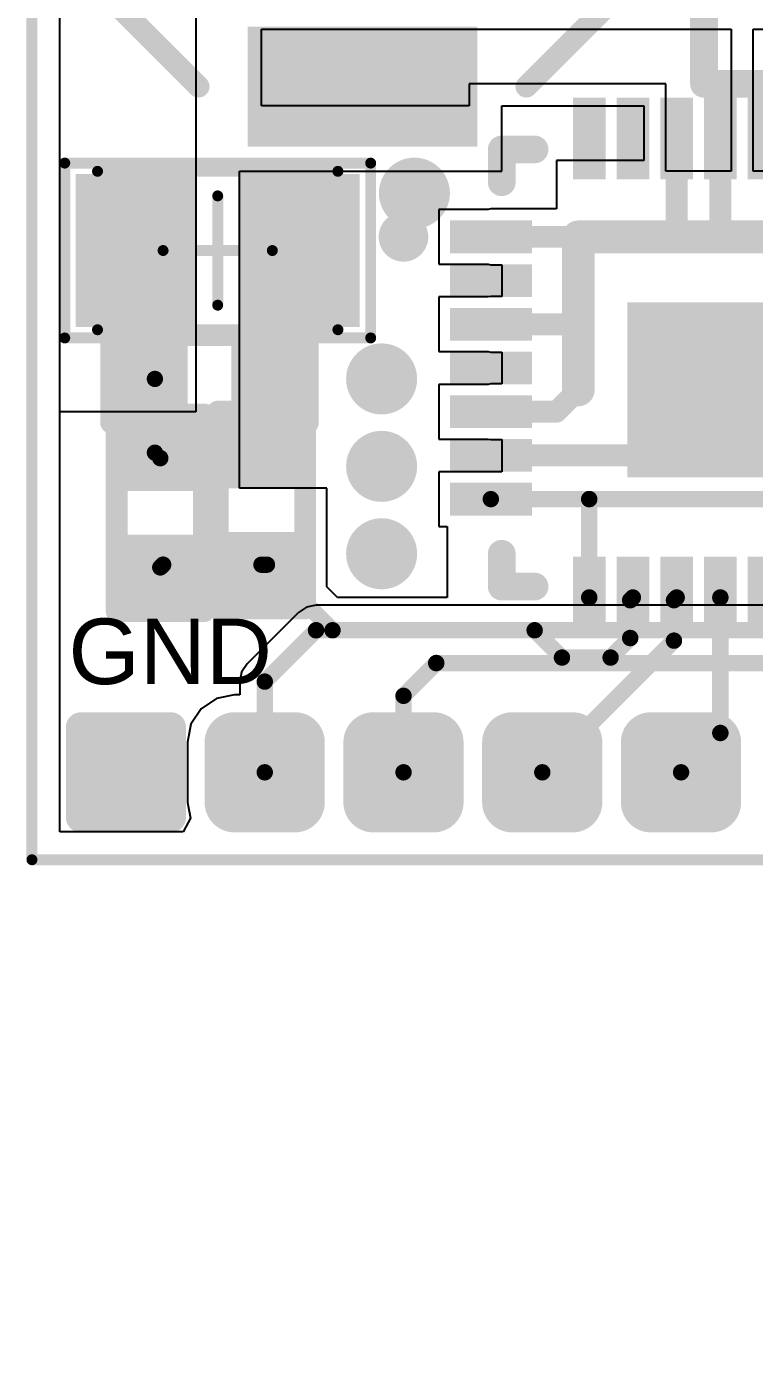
# Model space of a CAD drawing. Header units: millimetres. Extents: x 0 to 14, y 0 to 19.1.
# Drawn here: x -0.05 to 6.61, y 0 to 12.13 of the extents above; entities that cross this region are included whole.
import ezdxf

# ---------------------------------------------------------------- set-up
doc = ezdxf.new("R2010")
doc.units = ezdxf.units.MM
for name, color, linetype in [('BottomLayer', 5, 'Continuous'), ('BottomSolder', 6, 'Continuous'), ('Mechanical13', 56, 'Continuous'), ('Mechanical15', 56, 'Continuous'), ('Mechanical2', 216, 'Continuous'), ('Mechanical4', 56, 'Continuous'), ('MultiLayer', 9, 'Continuous'), ('PadHoleLayer', 156, 'Continuous'), ('TopLayer', 1, 'Continuous'), ('TopOverlay', 2, 'Continuous'), ('TopPaste', 8, 'Continuous'), ('TopSolder', 216, 'Continuous'), ('ViaHoleLayer', 16, 'Continuous')]:
    doc.layers.add(name, color=color, linetype=linetype)
doc.styles.add('Arial', font='arial.ttf', dxfattribs={"height": 0.2})

# ---------------------------------------------------------------- blocks, each defined once
blk = doc.blocks.new('1_5_H______1_27_1')
at = {"layer": 'BottomLayer'}
h = blk.add_hatch(color=5, dxfattribs=at)
edge = h.paths.add_edge_path()
edge.add_arc((-0.412, -0.412), 0.138, 180, 270)
edge.add_line((-0.412, -0.55), (0.412, -0.55))
edge.add_arc((0.412, -0.412), 0.138, 270, 360)
edge.add_line((0.55, -0.412), (0.55, 0.412))
edge.add_arc((0.412, 0.412), 0.138, 0, 90)
edge.add_line((0.412, 0.55), (-0.412, 0.55))
edge.add_arc((-0.412, 0.412), 0.138, 90, 180)
edge.add_line((-0.55, 0.412), (-0.55, -0.412))
h = blk.add_hatch(color=5, dxfattribs=at)
edge = h.paths.add_edge_path()
edge.add_arc((0.995, -0.275), 0.275, 180, 270)
edge.add_line((0.995, -0.55), (1.545, -0.55))
edge.add_arc((1.545, -0.275), 0.275, 270, 360)
edge.add_line((1.82, -0.275), (1.82, 0.275))
edge.add_arc((1.545, 0.275), 0.275, 0, 90)
edge.add_line((1.545, 0.55), (0.995, 0.55))
edge.add_arc((0.995, 0.275), 0.275, 90, 180)
edge.add_line((0.72, 0.275), (0.72, -0.275))
h = blk.add_hatch(color=5, dxfattribs=at)
edge = h.paths.add_edge_path()
edge.add_arc((2.265, -0.275), 0.275, 180, 270)
edge.add_line((2.265, -0.55), (2.815, -0.55))
edge.add_arc((2.815, -0.275), 0.275, 270, 360)
edge.add_line((3.09, -0.275), (3.09, 0.275))
edge.add_arc((2.815, 0.275), 0.275, 0, 90)
edge.add_line((2.815, 0.55), (2.265, 0.55))
edge.add_arc((2.265, 0.275), 0.275, 90, 180)
edge.add_line((1.99, 0.275), (1.99, -0.275))
h = blk.add_hatch(color=5, dxfattribs=at)
edge = h.paths.add_edge_path()
edge.add_arc((3.535, -0.275), 0.275, 180, 270)
edge.add_line((3.535, -0.55), (4.085, -0.55))
edge.add_arc((4.085, -0.275), 0.275, 270, 360)
edge.add_line((4.36, -0.275), (4.36, 0.275))
edge.add_arc((4.085, 0.275), 0.275, 0, 90)
edge.add_line((4.085, 0.55), (3.535, 0.55))
edge.add_arc((3.535, 0.275), 0.275, 90, 180)
edge.add_line((3.26, 0.275), (3.26, -0.275))
h = blk.add_hatch(color=5, dxfattribs=at)
edge = h.paths.add_edge_path()
edge.add_arc((4.805, -0.275), 0.275, 180, 270)
edge.add_line((4.805, -0.55), (5.355, -0.55))
edge.add_arc((5.355, -0.275), 0.275, 270, 360)
edge.add_line((5.63, -0.275), (5.63, 0.275))
edge.add_arc((5.355, 0.275), 0.275, 0, 90)
edge.add_line((5.355, 0.55), (4.805, 0.55))
edge.add_arc((4.805, 0.275), 0.275, 90, 180)
edge.add_line((4.53, 0.275), (4.53, -0.275))
at = {"layer": 'BottomSolder'}
h = blk.add_hatch(color=6, dxfattribs=at)
edge = h.paths.add_edge_path()
edge.add_arc((-0.412, -0.412), 0.138, 180, 270)
edge.add_line((-0.412, -0.55), (0.412, -0.55))
edge.add_arc((0.412, -0.412), 0.138, 270, 360)
edge.add_line((0.55, -0.412), (0.55, 0.412))
edge.add_arc((0.412, 0.412), 0.138, 0, 90)
edge.add_line((0.412, 0.55), (-0.412, 0.55))
edge.add_arc((-0.412, 0.412), 0.138, 90, 180)
edge.add_line((-0.55, 0.412), (-0.55, -0.412))
h = blk.add_hatch(color=6, dxfattribs=at)
edge = h.paths.add_edge_path()
edge.add_arc((0.995, -0.275), 0.275, 180, 270)
edge.add_line((0.995, -0.55), (1.545, -0.55))
edge.add_arc((1.545, -0.275), 0.275, 270, 360)
edge.add_line((1.82, -0.275), (1.82, 0.275))
edge.add_arc((1.545, 0.275), 0.275, 0, 90)
edge.add_line((1.545, 0.55), (0.995, 0.55))
edge.add_arc((0.995, 0.275), 0.275, 90, 180)
edge.add_line((0.72, 0.275), (0.72, -0.275))
h = blk.add_hatch(color=6, dxfattribs=at)
edge = h.paths.add_edge_path()
edge.add_arc((2.265, -0.275), 0.275, 180, 270)
edge.add_line((2.265, -0.55), (2.815, -0.55))
edge.add_arc((2.815, -0.275), 0.275, 270, 360)
edge.add_line((3.09, -0.275), (3.09, 0.275))
edge.add_arc((2.815, 0.275), 0.275, 0, 90)
edge.add_line((2.815, 0.55), (2.265, 0.55))
edge.add_arc((2.265, 0.275), 0.275, 90, 180)
edge.add_line((1.99, 0.275), (1.99, -0.275))
h = blk.add_hatch(color=6, dxfattribs=at)
edge = h.paths.add_edge_path()
edge.add_arc((3.535, -0.275), 0.275, 180, 270)
edge.add_line((3.535, -0.55), (4.085, -0.55))
edge.add_arc((4.085, -0.275), 0.275, 270, 360)
edge.add_line((4.36, -0.275), (4.36, 0.275))
edge.add_arc((4.085, 0.275), 0.275, 0, 90)
edge.add_line((4.085, 0.55), (3.535, 0.55))
edge.add_arc((3.535, 0.275), 0.275, 90, 180)
edge.add_line((3.26, 0.275), (3.26, -0.275))
h = blk.add_hatch(color=6, dxfattribs=at)
edge = h.paths.add_edge_path()
edge.add_arc((4.805, -0.275), 0.275, 180, 270)
edge.add_line((4.805, -0.55), (5.355, -0.55))
edge.add_arc((5.355, -0.275), 0.275, 270, 360)
edge.add_line((5.63, -0.275), (5.63, 0.275))
edge.add_arc((5.355, 0.275), 0.275, 0, 90)
edge.add_line((5.355, 0.55), (4.805, 0.55))
edge.add_arc((4.805, 0.275), 0.275, 90, 180)
edge.add_line((4.53, 0.275), (4.53, -0.275))
at = {"layer": 'MultiLayer'}
h = blk.add_hatch(color=9, dxfattribs=at)
edge = h.paths.add_edge_path()
edge.add_arc((-0.412, -0.412), 0.138, 180, 270)
edge.add_line((-0.412, -0.55), (0.412, -0.55))
edge.add_arc((0.412, -0.412), 0.138, 270, 360)
edge.add_line((0.55, -0.412), (0.55, 0.412))
edge.add_arc((0.412, 0.412), 0.138, 0, 90)
edge.add_line((0.412, 0.55), (-0.412, 0.55))
edge.add_arc((-0.412, 0.412), 0.138, 90, 180)
edge.add_line((-0.55, 0.412), (-0.55, -0.412))
h = blk.add_hatch(color=9, dxfattribs=at)
edge = h.paths.add_edge_path()
edge.add_arc((0.995, -0.275), 0.275, 180, 270)
edge.add_line((0.995, -0.55), (1.545, -0.55))
edge.add_arc((1.545, -0.275), 0.275, 270, 360)
edge.add_line((1.82, -0.275), (1.82, 0.275))
edge.add_arc((1.545, 0.275), 0.275, 0, 90)
edge.add_line((1.545, 0.55), (0.995, 0.55))
edge.add_arc((0.995, 0.275), 0.275, 90, 180)
edge.add_line((0.72, 0.275), (0.72, -0.275))
h = blk.add_hatch(color=9, dxfattribs=at)
edge = h.paths.add_edge_path()
edge.add_arc((2.265, -0.275), 0.275, 180, 270)
edge.add_line((2.265, -0.55), (2.815, -0.55))
edge.add_arc((2.815, -0.275), 0.275, 270, 360)
edge.add_line((3.09, -0.275), (3.09, 0.275))
edge.add_arc((2.815, 0.275), 0.275, 0, 90)
edge.add_line((2.815, 0.55), (2.265, 0.55))
edge.add_arc((2.265, 0.275), 0.275, 90, 180)
edge.add_line((1.99, 0.275), (1.99, -0.275))
h = blk.add_hatch(color=9, dxfattribs=at)
edge = h.paths.add_edge_path()
edge.add_arc((3.535, -0.275), 0.275, 180, 270)
edge.add_line((3.535, -0.55), (4.085, -0.55))
edge.add_arc((4.085, -0.275), 0.275, 270, 360)
edge.add_line((4.36, -0.275), (4.36, 0.275))
edge.add_arc((4.085, 0.275), 0.275, 0, 90)
edge.add_line((4.085, 0.55), (3.535, 0.55))
edge.add_arc((3.535, 0.275), 0.275, 90, 180)
edge.add_line((3.26, 0.275), (3.26, -0.275))
h = blk.add_hatch(color=9, dxfattribs=at)
edge = h.paths.add_edge_path()
edge.add_arc((4.805, -0.275), 0.275, 180, 270)
edge.add_line((4.805, -0.55), (5.355, -0.55))
edge.add_arc((5.355, -0.275), 0.275, 270, 360)
edge.add_line((5.63, -0.275), (5.63, 0.275))
edge.add_arc((5.355, 0.275), 0.275, 0, 90)
edge.add_line((5.355, 0.55), (4.805, 0.55))
edge.add_arc((4.805, 0.275), 0.275, 90, 180)
edge.add_line((4.53, 0.275), (4.53, -0.275))
at = {"layer": 'PadHoleLayer'}
h = blk.add_hatch(color=156, dxfattribs=at)
edge = h.paths.add_edge_path()
edge.add_arc((0, 0), 0.35, 0, 360)
h = blk.add_hatch(color=156, dxfattribs=at)
edge = h.paths.add_edge_path()
edge.add_arc((1.27, 0), 0.35, 0, 360)
h = blk.add_hatch(color=156, dxfattribs=at)
edge = h.paths.add_edge_path()
edge.add_arc((2.54, 0), 0.35, 0, 360)
h = blk.add_hatch(color=156, dxfattribs=at)
edge = h.paths.add_edge_path()
edge.add_arc((3.81, 0), 0.35, 0, 360)
h = blk.add_hatch(color=156, dxfattribs=at)
edge = h.paths.add_edge_path()
edge.add_arc((5.08, 0), 0.35, 0, 360)
at = {"layer": 'TopLayer'}
h = blk.add_hatch(color=1, dxfattribs=at)
edge = h.paths.add_edge_path()
edge.add_arc((-0.412, -0.412), 0.138, 180, 270)
edge.add_line((-0.412, -0.55), (0.412, -0.55))
edge.add_arc((0.412, -0.412), 0.138, 270, 360)
edge.add_line((0.55, -0.412), (0.55, 0.412))
edge.add_arc((0.412, 0.412), 0.138, 0, 90)
edge.add_line((0.412, 0.55), (-0.412, 0.55))
edge.add_arc((-0.412, 0.412), 0.138, 90, 180)
edge.add_line((-0.55, 0.412), (-0.55, -0.412))
h = blk.add_hatch(color=1, dxfattribs=at)
edge = h.paths.add_edge_path()
edge.add_arc((0.995, -0.275), 0.275, 180, 270)
edge.add_line((0.995, -0.55), (1.545, -0.55))
edge.add_arc((1.545, -0.275), 0.275, 270, 360)
edge.add_line((1.82, -0.275), (1.82, 0.275))
edge.add_arc((1.545, 0.275), 0.275, 0, 90)
edge.add_line((1.545, 0.55), (0.995, 0.55))
edge.add_arc((0.995, 0.275), 0.275, 90, 180)
edge.add_line((0.72, 0.275), (0.72, -0.275))
h = blk.add_hatch(color=1, dxfattribs=at)
edge = h.paths.add_edge_path()
edge.add_arc((2.265, -0.275), 0.275, 180, 270)
edge.add_line((2.265, -0.55), (2.815, -0.55))
edge.add_arc((2.815, -0.275), 0.275, 270, 360)
edge.add_line((3.09, -0.275), (3.09, 0.275))
edge.add_arc((2.815, 0.275), 0.275, 0, 90)
edge.add_line((2.815, 0.55), (2.265, 0.55))
edge.add_arc((2.265, 0.275), 0.275, 90, 180)
edge.add_line((1.99, 0.275), (1.99, -0.275))
h = blk.add_hatch(color=1, dxfattribs=at)
edge = h.paths.add_edge_path()
edge.add_arc((3.535, -0.275), 0.275, 180, 270)
edge.add_line((3.535, -0.55), (4.085, -0.55))
edge.add_arc((4.085, -0.275), 0.275, 270, 360)
edge.add_line((4.36, -0.275), (4.36, 0.275))
edge.add_arc((4.085, 0.275), 0.275, 0, 90)
edge.add_line((4.085, 0.55), (3.535, 0.55))
edge.add_arc((3.535, 0.275), 0.275, 90, 180)
edge.add_line((3.26, 0.275), (3.26, -0.275))
h = blk.add_hatch(color=1, dxfattribs=at)
edge = h.paths.add_edge_path()
edge.add_arc((4.805, -0.275), 0.275, 180, 270)
edge.add_line((4.805, -0.55), (5.355, -0.55))
edge.add_arc((5.355, -0.275), 0.275, 270, 360)
edge.add_line((5.63, -0.275), (5.63, 0.275))
edge.add_arc((5.355, 0.275), 0.275, 0, 90)
edge.add_line((5.355, 0.55), (4.805, 0.55))
edge.add_arc((4.805, 0.275), 0.275, 90, 180)
edge.add_line((4.53, 0.275), (4.53, -0.275))
at = {"layer": 'TopSolder'}
h = blk.add_hatch(color=216, dxfattribs=at)
edge = h.paths.add_edge_path()
edge.add_arc((-0.412, -0.412), 0.138, 180, 270)
edge.add_line((-0.412, -0.55), (0.412, -0.55))
edge.add_arc((0.412, -0.412), 0.138, 270, 360)
edge.add_line((0.55, -0.412), (0.55, 0.412))
edge.add_arc((0.412, 0.412), 0.138, 0, 90)
edge.add_line((0.412, 0.55), (-0.412, 0.55))
edge.add_arc((-0.412, 0.412), 0.138, 90, 180)
edge.add_line((-0.55, 0.412), (-0.55, -0.412))
h = blk.add_hatch(color=216, dxfattribs=at)
edge = h.paths.add_edge_path()
edge.add_arc((0.995, -0.275), 0.275, 180, 270)
edge.add_line((0.995, -0.55), (1.545, -0.55))
edge.add_arc((1.545, -0.275), 0.275, 270, 360)
edge.add_line((1.82, -0.275), (1.82, 0.275))
edge.add_arc((1.545, 0.275), 0.275, 0, 90)
edge.add_line((1.545, 0.55), (0.995, 0.55))
edge.add_arc((0.995, 0.275), 0.275, 90, 180)
edge.add_line((0.72, 0.275), (0.72, -0.275))
h = blk.add_hatch(color=216, dxfattribs=at)
edge = h.paths.add_edge_path()
edge.add_arc((2.265, -0.275), 0.275, 180, 270)
edge.add_line((2.265, -0.55), (2.815, -0.55))
edge.add_arc((2.815, -0.275), 0.275, 270, 360)
edge.add_line((3.09, -0.275), (3.09, 0.275))
edge.add_arc((2.815, 0.275), 0.275, 0, 90)
edge.add_line((2.815, 0.55), (2.265, 0.55))
edge.add_arc((2.265, 0.275), 0.275, 90, 180)
edge.add_line((1.99, 0.275), (1.99, -0.275))
h = blk.add_hatch(color=216, dxfattribs=at)
edge = h.paths.add_edge_path()
edge.add_arc((3.535, -0.275), 0.275, 180, 270)
edge.add_line((3.535, -0.55), (4.085, -0.55))
edge.add_arc((4.085, -0.275), 0.275, 270, 360)
edge.add_line((4.36, -0.275), (4.36, 0.275))
edge.add_arc((4.085, 0.275), 0.275, 0, 90)
edge.add_line((4.085, 0.55), (3.535, 0.55))
edge.add_arc((3.535, 0.275), 0.275, 90, 180)
edge.add_line((3.26, 0.275), (3.26, -0.275))
h = blk.add_hatch(color=216, dxfattribs=at)
edge = h.paths.add_edge_path()
edge.add_arc((4.805, -0.275), 0.275, 180, 270)
edge.add_line((4.805, -0.55), (5.355, -0.55))
edge.add_arc((5.355, -0.275), 0.275, 270, 360)
edge.add_line((5.63, -0.275), (5.63, 0.275))
edge.add_arc((5.355, 0.275), 0.275, 0, 90)
edge.add_line((5.355, 0.55), (4.805, 0.55))
edge.add_arc((4.805, 0.275), 0.275, 90, 180)
edge.add_line((4.53, 0.275), (4.53, -0.275))
blk = doc.blocks.new('0402_4')
at = {"layer": 'TopLayer'}
for points in [[(-0.75, 0.3), (-0.25, 0.3), (-0.25, -0.3), (-0.75, -0.3)], [(0.25, 0.3), (0.75, 0.3), (0.75, -0.3), (0.25, -0.3)]]:
    blk.add_hatch(color=1, dxfattribs=at).paths.add_polyline_path(points)
at = {"layer": 'TopPaste'}
for points in [[(-0.75, 0.3), (-0.25, 0.3), (-0.25, -0.3), (-0.75, -0.3)], [(0.25, 0.3), (0.75, 0.3), (0.75, -0.3), (0.25, -0.3)]]:
    blk.add_hatch(color=8, dxfattribs=at).paths.add_polyline_path(points)
at = {"layer": 'TopSolder'}
for points in [[(-0.8, 0.35), (-0.2, 0.35), (-0.2, -0.35), (-0.8, -0.35)], [(0.2, 0.35), (0.8, 0.35), (0.8, -0.35), (0.2, -0.35)]]:
    blk.add_hatch(color=216, dxfattribs=at).paths.add_polyline_path(points)
at = {"layer": 'Mechanical15', "const_width": 0.2}
for points in [[(-0.9, 0.4), (-0.9, -0.4)], [(0.9, 0.4), (-0.9, 0.4)], [(0.9, 0.4), (0.9, -0.4)], [(0.9, -0.4), (-0.9, -0.4)]]:
    blk.add_lwpolyline(points, dxfattribs=at)
at = {"layer": 'Mechanical15', "const_width": 0.1}
for points in [[(-0.95, 0.4, 1), (-0.85, 0.4, 1)], [(-0.95, 0.4, 1), (-0.85, 0.4, 1)], [(0.85, 0.4, 1), (0.95, 0.4, 1)], [(0.85, 0.4, 1), (0.95, 0.4, 1)], [(-0.95, -0.4, 1), (-0.85, -0.4, 1)], [(-0.95, -0.4, 1), (-0.85, -0.4, 1)], [(0.85, -0.4, 1), (0.95, -0.4, 1)], [(0.85, -0.4, 1), (0.95, -0.4, 1)]]:
    blk.add_lwpolyline(points, format="xyb", close=True, dxfattribs=at)
at = {"layer": 'Mechanical2', "const_width": 0.2}
for points in [[(0.9, 0.4), (-0.9, 0.4)], [(-0.9, 0.4), (-0.9, -0.4)], [(0.9, 0.4), (0.9, -0.4)], [(0.9, -0.4), (-0.9, -0.4)]]:
    blk.add_lwpolyline(points, dxfattribs=at)
at = {"layer": 'Mechanical2', "const_width": 0.1}
for points in [[(-0.95, 0.4, 1), (-0.85, 0.4, 1)], [(-0.95, 0.4, 1), (-0.85, 0.4, 1)], [(0.85, 0.4, 1), (0.95, 0.4, 1)], [(0.85, 0.4, 1), (0.95, 0.4, 1)], [(-0.95, -0.4, 1), (-0.85, -0.4, 1)], [(-0.95, -0.4, 1), (-0.85, -0.4, 1)], [(0.85, -0.4, 1), (0.95, -0.4, 1)], [(0.85, -0.4, 1), (0.95, -0.4, 1)]]:
    blk.add_lwpolyline(points, format="xyb", close=True, dxfattribs=at)
blk = doc.blocks.new('28_QFN_0_4___5')
at = {"layer": 'TopLayer'}
for points in [[(0.8, 0.575), (0.8, 1.225), (1, 1.225), (1, 0.575)], [(1.2, 0.575), (1.2, 1.225), (1.4, 1.225), (1.4, 0.575)], [(1.6, 0.575), (1.6, 1.225), (1.8, 1.225), (1.8, 0.575)], [(2, 0.575), (2, 1.225), (2.2, 1.225), (2.2, 0.575)], [(2.4, 0.575), (2.4, 1.225), (2.6, 1.225), (2.6, 0.575)], [(2.8, 0.575), (2.8, 1.225), (3, 1.225), (3, 0.575)], [(3.2, 0.575), (3.2, 1.225), (3.4, 1.225), (3.4, 0.575)], [(0.325, -0.1), (-0.325, -0.1), (-0.325, 0.1), (0.325, 0.1)], [(3.875, 0.1), (4.525, 0.1), (4.525, -0.1), (3.875, -0.1)], [(0.325, -0.5), (-0.325, -0.5), (-0.325, -0.3), (0.325, -0.3)], [(3.875, -0.3), (4.525, -0.3), (4.525, -0.5), (3.875, -0.5)], [(0.325, -0.9), (-0.325, -0.9), (-0.325, -0.7), (0.325, -0.7)], [(3.3, -2.15), (1.3, -2.15), (1.3, -0.65), (3.3, -0.65)], [(3.875, -0.7), (4.525, -0.7), (4.525, -0.9), (3.875, -0.9)], [(0.325, -1.3), (-0.325, -1.3), (-0.325, -1.1), (0.325, -1.1)], [(3.875, -1.1), (4.525, -1.1), (4.525, -1.3), (3.875, -1.3)], [(0.325, -1.7), (-0.325, -1.7), (-0.325, -1.5), (0.325, -1.5)], [(3.875, -1.5), (4.525, -1.5), (4.525, -1.7), (3.875, -1.7)], [(0.325, -2.1), (-0.325, -2.1), (-0.325, -1.9), (0.325, -1.9)], [(3.875, -1.9), (4.525, -1.9), (4.525, -2.1), (3.875, -2.1)], [(0.325, -2.5), (-0.325, -2.5), (-0.325, -2.3), (0.325, -2.3)], [(4.025, -2.3), (4.525, -2.3), (4.525, -2.5), (4.025, -2.5)], [(1, -2.975), (1, -3.625), (0.8, -3.625), (0.8, -2.975)], [(1.4, -2.975), (1.4, -3.625), (1.2, -3.625), (1.2, -2.975)], [(1.8, -2.975), (1.8, -3.625), (1.6, -3.625), (1.6, -2.975)], [(2.2, -2.975), (2.2, -3.625), (2, -3.625), (2, -2.975)], [(2.6, -2.975), (2.6, -3.625), (2.4, -3.625), (2.4, -2.975)], [(3, -2.975), (3, -3.625), (2.8, -3.625), (2.8, -2.975)], [(3.4, -3.125), (3.4, -3.625), (3.2, -3.625), (3.2, -3.125)]]:
    blk.add_hatch(color=1, dxfattribs=at).paths.add_polyline_path(points)
at = {"layer": 'TopPaste'}
for points in [[(0.8, 0.575), (0.8, 1.225), (1, 1.225), (1, 0.575)], [(1.2, 0.575), (1.2, 1.225), (1.4, 1.225), (1.4, 0.575)], [(1.6, 0.575), (1.6, 1.225), (1.8, 1.225), (1.8, 0.575)], [(2, 0.575), (2, 1.225), (2.2, 1.225), (2.2, 0.575)], [(2.4, 0.575), (2.4, 1.225), (2.6, 1.225), (2.6, 0.575)], [(2.8, 0.575), (2.8, 1.225), (3, 1.225), (3, 0.575)], [(3.2, 0.575), (3.2, 1.225), (3.4, 1.225), (3.4, 0.575)], [(0.325, -0.1), (-0.325, -0.1), (-0.325, 0.1), (0.325, 0.1)], [(3.875, 0.1), (4.525, 0.1), (4.525, -0.1), (3.875, -0.1)], [(0.325, -0.5), (-0.325, -0.5), (-0.325, -0.3), (0.325, -0.3)], [(3.875, -0.3), (4.525, -0.3), (4.525, -0.5), (3.875, -0.5)], [(0.325, -0.9), (-0.325, -0.9), (-0.325, -0.7), (0.325, -0.7)], [(3.3, -2.15), (1.3, -2.15), (1.3, -0.65), (3.3, -0.65)], [(3.875, -0.7), (4.525, -0.7), (4.525, -0.9), (3.875, -0.9)], [(0.325, -1.3), (-0.325, -1.3), (-0.325, -1.1), (0.325, -1.1)], [(3.875, -1.1), (4.525, -1.1), (4.525, -1.3), (3.875, -1.3)], [(0.325, -1.7), (-0.325, -1.7), (-0.325, -1.5), (0.325, -1.5)], [(3.875, -1.5), (4.525, -1.5), (4.525, -1.7), (3.875, -1.7)], [(0.325, -2.1), (-0.325, -2.1), (-0.325, -1.9), (0.325, -1.9)], [(3.875, -1.9), (4.525, -1.9), (4.525, -2.1), (3.875, -2.1)], [(0.325, -2.5), (-0.325, -2.5), (-0.325, -2.3), (0.325, -2.3)], [(4.025, -2.3), (4.525, -2.3), (4.525, -2.5), (4.025, -2.5)], [(1, -2.975), (1, -3.625), (0.8, -3.625), (0.8, -2.975)], [(1.4, -2.975), (1.4, -3.625), (1.2, -3.625), (1.2, -2.975)], [(1.8, -2.975), (1.8, -3.625), (1.6, -3.625), (1.6, -2.975)], [(2.2, -2.975), (2.2, -3.625), (2, -3.625), (2, -2.975)], [(2.6, -2.975), (2.6, -3.625), (2.4, -3.625), (2.4, -2.975)], [(3, -2.975), (3, -3.625), (2.8, -3.625), (2.8, -2.975)], [(3.4, -3.125), (3.4, -3.625), (3.2, -3.625), (3.2, -3.125)]]:
    blk.add_hatch(color=8, dxfattribs=at).paths.add_polyline_path(points)
at = {"layer": 'TopSolder'}
for points in [[(0.75, 0.525), (0.75, 1.275), (1.05, 1.275), (1.05, 0.525)], [(1.15, 0.525), (1.15, 1.275), (1.45, 1.275), (1.45, 0.525)], [(1.55, 0.525), (1.55, 1.275), (1.85, 1.275), (1.85, 0.525)], [(1.95, 0.525), (1.95, 1.275), (2.25, 1.275), (2.25, 0.525)], [(2.35, 0.525), (2.35, 1.275), (2.65, 1.275), (2.65, 0.525)], [(2.75, 0.525), (2.75, 1.275), (3.05, 1.275), (3.05, 0.525)], [(3.15, 0.525), (3.15, 1.275), (3.45, 1.275), (3.45, 0.525)], [(0.375, -0.15), (-0.375, -0.15), (-0.375, 0.15), (0.375, 0.15)], [(3.825, 0.15), (4.575, 0.15), (4.575, -0.15), (3.825, -0.15)], [(0.375, -0.55), (-0.375, -0.55), (-0.375, -0.25), (0.375, -0.25)], [(3.825, -0.25), (4.575, -0.25), (4.575, -0.55), (3.825, -0.55)], [(3.35, -2.2), (1.25, -2.2), (1.25, -0.6), (3.35, -0.6)], [(0.375, -0.95), (-0.375, -0.95), (-0.375, -0.65), (0.375, -0.65)], [(3.825, -0.65), (4.575, -0.65), (4.575, -0.95), (3.825, -0.95)], [(0.375, -1.35), (-0.375, -1.35), (-0.375, -1.05), (0.375, -1.05)], [(3.825, -1.05), (4.575, -1.05), (4.575, -1.35), (3.825, -1.35)], [(0.375, -1.75), (-0.375, -1.75), (-0.375, -1.45), (0.375, -1.45)], [(3.825, -1.45), (4.575, -1.45), (4.575, -1.75), (3.825, -1.75)], [(0.375, -2.15), (-0.375, -2.15), (-0.375, -1.85), (0.375, -1.85)], [(3.825, -1.85), (4.575, -1.85), (4.575, -2.15), (3.825, -2.15)], [(0.375, -2.55), (-0.375, -2.55), (-0.375, -2.25), (0.375, -2.25)], [(3.975, -2.25), (4.575, -2.25), (4.575, -2.55), (3.975, -2.55)], [(1.05, -2.925), (1.05, -3.675), (0.75, -3.675), (0.75, -2.925)], [(1.45, -2.925), (1.45, -3.675), (1.15, -3.675), (1.15, -2.925)], [(1.85, -2.925), (1.85, -3.675), (1.55, -3.675), (1.55, -2.925)], [(2.25, -2.925), (2.25, -3.675), (1.95, -3.675), (1.95, -2.925)], [(2.65, -2.925), (2.65, -3.675), (2.35, -3.675), (2.35, -2.925)], [(3.05, -2.925), (3.05, -3.675), (2.75, -3.675), (2.75, -2.925)], [(3.45, -3.075), (3.45, -3.675), (3.15, -3.675), (3.15, -3.075)]]:
    blk.add_hatch(color=216, dxfattribs=at).paths.add_polyline_path(points)
at = {"layer": 'TopOverlay', "const_width": 0.254}
for points in [[(0.1, 0.5), (0.1, 0.8)], [(0.1, 0.8), (0.4, 0.8)], [(3.8, 0.8), (4.1, 0.8)], [(4.1, 0.5), (4.1, 0.8)], [(0.1, -3.2), (0.1, -2.9)], [(4.1, -3.2), (4.1, -2.9)], [(0.1, -3.2), (0.4, -3.2)], [(3.8, -3.2), (4.1, -3.2)]]:
    blk.add_lwpolyline(points, dxfattribs=at)
at = {"layer": 'TopOverlay'}
for points, const_width in [([(0.036, 0.8, 1), (0.163, 0.8, 1)], 0.127), ([(0.036, 0.8, 1), (0.163, 0.8, 1)], 0.127), ([(0.336, 0.8, 1), (0.463, 0.8, 1)], 0.127), ([(3.737, 0.8, 1), (3.864, 0.8, 1)], 0.127), ([(4.036, 0.8, 1), (4.163, 0.8, 1)], 0.127), ([(4.036, 0.8, 1), (4.163, 0.8, 1)], 0.127), ([(0.036, 0.5, 1), (0.163, 0.5, 1)], 0.127), ([(4.036, 0.5, 1), (4.163, 0.5, 1)], 0.127), ([(-0.7, 0, 1), (-0.9, 0, 1)], 0.254), ([(-0.964, 0, 1), (-0.837, 0, 1)], 0.127), ([(-0.764, 0, 1), (-0.637, 0, 1)], 0.127), ([(0.036, -2.9, 1), (0.163, -2.9, 1)], 0.127), ([(4.036, -2.9, 1), (4.163, -2.9, 1)], 0.127), ([(0.036, -3.2, 1), (0.163, -3.2, 1)], 0.127), ([(0.036, -3.2, 1), (0.163, -3.2, 1)], 0.127), ([(0.336, -3.2, 1), (0.463, -3.2, 1)], 0.127), ([(3.737, -3.2, 1), (3.864, -3.2, 1)], 0.127), ([(4.036, -3.2, 1), (4.163, -3.2, 1)], 0.127), ([(4.036, -3.2, 1), (4.163, -3.2, 1)], 0.127)]:
    blk.add_lwpolyline(points, format="xyb", close=True, dxfattribs=dict(at, const_width=const_width))
blk = doc.blocks.new('0402_6')
at = {"layer": 'TopLayer'}
for points in [[(-0.75, 0.3), (-0.25, 0.3), (-0.25, -0.3), (-0.75, -0.3)], [(0.25, 0.3), (0.75, 0.3), (0.75, -0.3), (0.25, -0.3)]]:
    blk.add_hatch(color=1, dxfattribs=at).paths.add_polyline_path(points)
at = {"layer": 'TopPaste'}
for points in [[(-0.75, 0.3), (-0.25, 0.3), (-0.25, -0.3), (-0.75, -0.3)], [(0.25, 0.3), (0.75, 0.3), (0.75, -0.3), (0.25, -0.3)]]:
    blk.add_hatch(color=8, dxfattribs=at).paths.add_polyline_path(points)
at = {"layer": 'TopSolder'}
for points in [[(-0.8, 0.35), (-0.2, 0.35), (-0.2, -0.35), (-0.8, -0.35)], [(0.2, 0.35), (0.8, 0.35), (0.8, -0.35), (0.2, -0.35)]]:
    blk.add_hatch(color=216, dxfattribs=at).paths.add_polyline_path(points)
at = {"layer": 'Mechanical15', "const_width": 0.2}
for points in [[(-0.9, -0.4), (-0.9, 0.4)], [(0.9, 0.4), (-0.9, 0.4)], [(0.9, -0.4), (0.9, 0.4)], [(0.9, -0.4), (-0.9, -0.4)]]:
    blk.add_lwpolyline(points, dxfattribs=at)
at = {"layer": 'Mechanical15', "const_width": 0.1}
for points in [[(-0.95, 0.4, 1), (-0.85, 0.4, 1)], [(-0.95, 0.4, 1), (-0.85, 0.4, 1)], [(0.85, 0.4, 1), (0.95, 0.4, 1)], [(0.85, 0.4, 1), (0.95, 0.4, 1)], [(-0.95, -0.4, 1), (-0.85, -0.4, 1)], [(-0.95, -0.4, 1), (-0.85, -0.4, 1)], [(0.85, -0.4, 1), (0.95, -0.4, 1)], [(0.85, -0.4, 1), (0.95, -0.4, 1)]]:
    blk.add_lwpolyline(points, format="xyb", close=True, dxfattribs=at)
at = {"layer": 'Mechanical2', "const_width": 0.2}
for points in [[(0.9, 0.4), (-0.9, 0.4)], [(-0.9, -0.4), (-0.9, 0.4)], [(0.9, -0.4), (0.9, 0.4)], [(0.9, -0.4), (-0.9, -0.4)]]:
    blk.add_lwpolyline(points, dxfattribs=at)
at = {"layer": 'Mechanical2', "const_width": 0.1}
for points in [[(-0.95, 0.4, 1), (-0.85, 0.4, 1)], [(-0.95, 0.4, 1), (-0.85, 0.4, 1)], [(0.85, 0.4, 1), (0.95, 0.4, 1)], [(0.85, 0.4, 1), (0.95, 0.4, 1)], [(-0.95, -0.4, 1), (-0.85, -0.4, 1)], [(-0.95, -0.4, 1), (-0.85, -0.4, 1)], [(0.85, -0.4, 1), (0.95, -0.4, 1)], [(0.85, -0.4, 1), (0.95, -0.4, 1)]]:
    blk.add_lwpolyline(points, format="xyb", close=True, dxfattribs=at)
blk = doc.blocks.new('SD53_4R7_R_9')
at = {"layer": 'TopLayer'}
for points in [[(-2, 1), (-2, -1), (-3, -1), (-3, 1)], [(3, 1), (3, -1), (2, -1), (2, 1)]]:
    blk.add_hatch(color=1, dxfattribs=at).paths.add_polyline_path(points)
at = {"layer": 'TopPaste'}
for points in [[(-2, 1), (-2, -1), (-3, -1), (-3, 1)], [(3, 1), (3, -1), (2, -1), (2, 1)]]:
    blk.add_hatch(color=8, dxfattribs=at).paths.add_polyline_path(points)
at = {"layer": 'TopSolder'}
for points in [[(-1.95, 1.05), (-1.95, -1.05), (-3.05, -1.05), (-3.05, 1.05)], [(3.05, 1.05), (3.05, -1.05), (1.95, -1.05), (1.95, 1.05)]]:
    blk.add_hatch(color=216, dxfattribs=at).paths.add_polyline_path(points)
at = {"layer": 'TopOverlay', "const_width": 0.2}
for points in [[(-2.5, 1.5), (-1.4, 2.6)], [(1.4, 2.6), (-1.4, 2.6)], [(2.5, 1.5), (1.4, 2.6)], [(-1.4, -2.6), (-2.5, -1.5)], [(1.4, -2.6), (2.5, -1.5)], [(1.4, -2.6), (-1.4, -2.6)]]:
    blk.add_lwpolyline(points, dxfattribs=at)
at = {"layer": 'TopOverlay'}
for points, const_width in [([(-1.45, 2.6, 1), (-1.35, 2.6, 1)], 0.1), ([(-1.45, 2.6, 1), (-1.35, 2.6, 1)], 0.1), ([(1.35, 2.6, 1), (1.45, 2.6, 1)], 0.1), ([(1.35, 2.6, 1), (1.45, 2.6, 1)], 0.1), ([(-2.55, 1.5, 1), (-2.45, 1.5, 1)], 0.1), ([(2.45, 1.5, 1), (2.55, 1.5, 1)], 0.1), ([(-1.1, 0, 1), (-1.3, 0, 1)], 0.3), ([(-1.375, 0, 1), (-1.225, 0, 1)], 0.15), ([(-1.175, 0, 1), (-1.025, 0, 1)], 0.15), ([(-2.55, -1.5, 1), (-2.45, -1.5, 1)], 0.1), ([(2.45, -1.5, 1), (2.55, -1.5, 1)], 0.1), ([(-1.45, -2.6, 1), (-1.35, -2.6, 1)], 0.1), ([(-1.45, -2.6, 1), (-1.35, -2.6, 1)], 0.1), ([(1.35, -2.6, 1), (1.45, -2.6, 1)], 0.1), ([(1.35, -2.6, 1), (1.45, -2.6, 1)], 0.1)]:
    blk.add_lwpolyline(points, format="xyb", close=True, dxfattribs=dict(at, const_width=const_width))
blk = doc.blocks.new('SRR7045_102M_10')
at = {"layer": 'TopLayer'}
for points in [[(-0.9, -1.2), (-0.9, 1.2), (0.9, 1.2), (0.9, -1.2)], [(5.1, -1.2), (5.1, 1.2), (6.9, 1.2), (6.9, -1.2)]]:
    blk.add_hatch(color=1, dxfattribs=at).paths.add_polyline_path(points)
at = {"layer": 'TopPaste'}
for points in [[(-0.9, -1.2), (-0.9, 1.2), (0.9, 1.2), (0.9, -1.2)], [(5.1, -1.2), (5.1, 1.2), (6.9, 1.2), (6.9, -1.2)]]:
    blk.add_hatch(color=8, dxfattribs=at).paths.add_polyline_path(points)
at = {"layer": 'TopSolder'}
for points in [[(-0.95, -1.25), (-0.95, 1.25), (0.95, 1.25), (0.95, -1.25)], [(5.05, -1.25), (5.05, 1.25), (6.95, 1.25), (6.95, -1.25)]]:
    blk.add_hatch(color=216, dxfattribs=at).paths.add_polyline_path(points)
at = {"layer": 'Mechanical15', "const_width": 0.254}
for points in [[(-0.5, -3.5), (-0.5, 3.5)], [(-0.5, 3.5), (6.5, 3.5)], [(6.5, -3.5), (6.5, 3.5)], [(-0.5, -3.5), (6.5, -3.5)]]:
    blk.add_lwpolyline(points, dxfattribs=at)
at = {"layer": 'Mechanical15', "const_width": 0.127}
for points in [[(-0.563, 3.5, 1), (-0.436, 3.5, 1)], [(-0.563, 3.5, 1), (-0.436, 3.5, 1)], [(6.436, 3.5, 1), (6.563, 3.5, 1)], [(6.436, 3.5, 1), (6.563, 3.5, 1)], [(-0.563, -3.5, 1), (-0.436, -3.5, 1)], [(-0.563, -3.5, 1), (-0.436, -3.5, 1)], [(6.436, -3.5, 1), (6.563, -3.5, 1)], [(6.436, -3.5, 1), (6.563, -3.5, 1)]]:
    blk.add_lwpolyline(points, format="xyb", close=True, dxfattribs=at)
at = {"layer": 'Mechanical2', "const_width": 0.254}
for points in [[(-0.5, -3.5), (-0.5, 3.5)], [(-0.5, 3.5), (6.5, 3.5)], [(6.5, -3.5), (6.5, 3.5)], [(-0.5, -3.5), (6.5, -3.5)]]:
    blk.add_lwpolyline(points, dxfattribs=at)
at = {"layer": 'Mechanical2', "const_width": 0.127}
for points in [[(-0.563, 3.5, 1), (-0.436, 3.5, 1)], [(-0.563, 3.5, 1), (-0.436, 3.5, 1)], [(6.436, 3.5, 1), (6.563, 3.5, 1)], [(6.436, 3.5, 1), (6.563, 3.5, 1)], [(-0.563, -3.5, 1), (-0.436, -3.5, 1)], [(-0.563, -3.5, 1), (-0.436, -3.5, 1)], [(6.436, -3.5, 1), (6.563, -3.5, 1)], [(6.436, -3.5, 1), (6.563, -3.5, 1)]]:
    blk.add_lwpolyline(points, format="xyb", close=True, dxfattribs=at)
at = {"layer": 'TopOverlay', "const_width": 0.254}
for points in [[(-0.5, 2), (-0.5, 3.5)], [(-0.5, 3.5), (6.5, 3.5)], [(6.5, 2), (6.5, 3.5)], [(-0.5, -3.5), (-0.5, -2)], [(6.5, -3.5), (6.5, -2)], [(-0.5, -3.5), (6.5, -3.5)]]:
    blk.add_lwpolyline(points, dxfattribs=at)
at = {"layer": 'TopOverlay', "const_width": 0.127}
for points in [[(-0.563, 3.5, 1), (-0.436, 3.5, 1)], [(-0.563, 3.5, 1), (-0.436, 3.5, 1)], [(6.436, 3.5, 1), (6.563, 3.5, 1)], [(6.436, 3.5, 1), (6.563, 3.5, 1)], [(-0.563, 2, 1), (-0.436, 2, 1)], [(6.436, 2, 1), (6.563, 2, 1)], [(-0.563, -2, 1), (-0.436, -2, 1)], [(6.436, -2, 1), (6.563, -2, 1)], [(-0.563, -3.5, 1), (-0.436, -3.5, 1)], [(-0.563, -3.5, 1), (-0.436, -3.5, 1)], [(6.436, -3.5, 1), (6.563, -3.5, 1)], [(6.436, -3.5, 1), (6.563, -3.5, 1)]]:
    blk.add_lwpolyline(points, format="xyb", close=True, dxfattribs=at)
blk = doc.blocks.new('0402_12')
at = {"layer": 'TopLayer'}
for points in [[(-0.75, 0.3), (-0.25, 0.3), (-0.25, -0.3), (-0.75, -0.3)], [(0.25, 0.3), (0.75, 0.3), (0.75, -0.3), (0.25, -0.3)]]:
    blk.add_hatch(color=1, dxfattribs=at).paths.add_polyline_path(points)
at = {"layer": 'TopPaste'}
for points in [[(-0.75, 0.3), (-0.25, 0.3), (-0.25, -0.3), (-0.75, -0.3)], [(0.25, 0.3), (0.75, 0.3), (0.75, -0.3), (0.25, -0.3)]]:
    blk.add_hatch(color=8, dxfattribs=at).paths.add_polyline_path(points)
at = {"layer": 'TopSolder'}
for points in [[(-0.8, 0.35), (-0.2, 0.35), (-0.2, -0.35), (-0.8, -0.35)], [(0.2, 0.35), (0.8, 0.35), (0.8, -0.35), (0.2, -0.35)]]:
    blk.add_hatch(color=216, dxfattribs=at).paths.add_polyline_path(points)
at = {"layer": 'Mechanical15', "const_width": 0.2}
for points in [[(-0.9, -0.4), (-0.9, 0.4)], [(0.9, 0.4), (-0.9, 0.4)], [(0.9, -0.4), (0.9, 0.4)], [(0.9, -0.4), (-0.9, -0.4)]]:
    blk.add_lwpolyline(points, dxfattribs=at)
at = {"layer": 'Mechanical15', "const_width": 0.1}
for points in [[(-0.95, 0.4, 1), (-0.85, 0.4, 1)], [(-0.95, 0.4, 1), (-0.85, 0.4, 1)], [(0.85, 0.4, 1), (0.95, 0.4, 1)], [(0.85, 0.4, 1), (0.95, 0.4, 1)], [(-0.95, -0.4, 1), (-0.85, -0.4, 1)], [(-0.95, -0.4, 1), (-0.85, -0.4, 1)], [(0.85, -0.4, 1), (0.95, -0.4, 1)], [(0.85, -0.4, 1), (0.95, -0.4, 1)]]:
    blk.add_lwpolyline(points, format="xyb", close=True, dxfattribs=at)
at = {"layer": 'Mechanical2', "const_width": 0.2}
for points in [[(0.9, 0.4), (-0.9, 0.4)], [(-0.9, -0.4), (-0.9, 0.4)], [(0.9, -0.4), (0.9, 0.4)], [(0.9, -0.4), (-0.9, -0.4)]]:
    blk.add_lwpolyline(points, dxfattribs=at)
at = {"layer": 'Mechanical2', "const_width": 0.1}
for points in [[(-0.95, 0.4, 1), (-0.85, 0.4, 1)], [(-0.95, 0.4, 1), (-0.85, 0.4, 1)], [(0.85, 0.4, 1), (0.95, 0.4, 1)], [(0.85, 0.4, 1), (0.95, 0.4, 1)], [(-0.95, -0.4, 1), (-0.85, -0.4, 1)], [(-0.95, -0.4, 1), (-0.85, -0.4, 1)], [(0.85, -0.4, 1), (0.95, -0.4, 1)], [(0.85, -0.4, 1), (0.95, -0.4, 1)]]:
    blk.add_lwpolyline(points, format="xyb", close=True, dxfattribs=at)
blk = doc.blocks.new('0805_17')
at = {"layer": 'TopLayer'}
for points in [[(-1.3, -0.7), (-1.3, 0.7), (-0.2, 0.7), (-0.2, -0.7)], [(0.2, -0.7), (0.2, 0.7), (1.3, 0.7), (1.3, -0.7)]]:
    blk.add_hatch(color=1, dxfattribs=at).paths.add_polyline_path(points)
at = {"layer": 'TopPaste'}
for points in [[(-1.3, -0.7), (-1.3, 0.7), (-0.2, 0.7), (-0.2, -0.7)], [(0.2, -0.7), (0.2, 0.7), (1.3, 0.7), (1.3, -0.7)]]:
    blk.add_hatch(color=8, dxfattribs=at).paths.add_polyline_path(points)
at = {"layer": 'TopSolder'}
for points in [[(-1.3, -0.7), (-1.3, 0.7), (-0.2, 0.7), (-0.2, -0.7)], [(0.2, -0.7), (0.2, 0.7), (1.3, 0.7), (1.3, -0.7)]]:
    blk.add_hatch(color=216, dxfattribs=at).paths.add_polyline_path(points)
at = {"layer": 'Mechanical13', "const_width": 0.1}
for points in [[(-1.1, 0.725), (-1.1, -0.725)], [(1.1, 0.725), (-1.1, 0.725)], [(1.1, 0.725), (1.1, -0.725)], [(1.1, -0.725), (-1.1, -0.725)]]:
    blk.add_lwpolyline(points, dxfattribs=at)
at = {"layer": 'Mechanical13', "const_width": 0.05}
for points in [[(-1.125, 0.725, 1), (-1.075, 0.725, 1)], [(-1.125, 0.725, 1), (-1.075, 0.725, 1)], [(1.075, 0.725, 1), (1.125, 0.725, 1)], [(1.075, 0.725, 1), (1.125, 0.725, 1)], [(-1.125, -0.725, 1), (-1.075, -0.725, 1)], [(-1.125, -0.725, 1), (-1.075, -0.725, 1)], [(1.075, -0.725, 1), (1.125, -0.725, 1)], [(1.075, -0.725, 1), (1.125, -0.725, 1)]]:
    blk.add_lwpolyline(points, format="xyb", close=True, dxfattribs=at)
at = {"layer": 'Mechanical15', "const_width": 0.1}
for points in [[(-1.4, 0.8), (-1.4, -0.8)], [(1.4, 0.8), (-1.4, 0.8)], [(1.4, 0.8), (1.4, -0.8)], [(0, 0.5), (0, -0.5)], [(0.5, 0), (-0.5, 0)], [(1.4, -0.8), (-1.4, -0.8)]]:
    blk.add_lwpolyline(points, dxfattribs=at)
at = {"layer": 'Mechanical15', "const_width": 0.05}
for points in [[(-1.425, 0.8, 1), (-1.375, 0.8, 1)], [(-1.425, 0.8, 1), (-1.375, 0.8, 1)], [(1.375, 0.8, 1), (1.425, 0.8, 1)], [(1.375, 0.8, 1), (1.425, 0.8, 1)], [(-0.025, 0.5, 1), (0.025, 0.5, 1)], [(-0.525, 0, 1), (-0.475, 0, 1)], [(0.475, 0, 1), (0.525, 0, 1)], [(-0.025, -0.5, 1), (0.025, -0.5, 1)], [(-1.425, -0.8, 1), (-1.375, -0.8, 1)], [(-1.425, -0.8, 1), (-1.375, -0.8, 1)], [(1.375, -0.8, 1), (1.425, -0.8, 1)], [(1.375, -0.8, 1), (1.425, -0.8, 1)]]:
    blk.add_lwpolyline(points, format="xyb", close=True, dxfattribs=at)

msp = doc.modelspace()

# ---------------------------------------------------------------- hatches: boundary and pattern name
at = {"layer": 'BottomLayer'}
h = msp.add_hatch(color=5, dxfattribs=at)
edge = h.paths.add_edge_path()
edge.add_arc((3.5, 10.6), 0.325, 0, 360)
h = msp.add_hatch(color=5, dxfattribs=at)
edge = h.paths.add_edge_path()
edge.add_arc((3.2, 8.9), 0.325, 0, 360)
h = msp.add_hatch(color=5, dxfattribs=at)
edge = h.paths.add_edge_path()
edge.add_arc((5.9, 8.5), 0.325, 0, 360)
h = msp.add_hatch(color=5, dxfattribs=at)
edge = h.paths.add_edge_path()
edge.add_arc((3.2, 8.1), 0.325, 0, 360)
h = msp.add_hatch(color=5, dxfattribs=at)
edge = h.paths.add_edge_path()
edge.add_arc((3.2, 7.3), 0.325, 0, 360)
at = {"layer": 'TopLayer'}
h = msp.add_hatch(color=1, dxfattribs=at)
edge = h.paths.add_edge_path()
edge.add_arc((3.5, 10.6), 0.325, 0, 360)
h = msp.add_hatch(color=1, dxfattribs=at)
edge = h.paths.add_edge_path()
edge.add_arc((3.2, 8.9), 0.325, 0, 360)
h = msp.add_hatch(color=1, dxfattribs=at)
edge = h.paths.add_edge_path()
edge.add_arc((5.9, 8.5), 0.325, 0, 360)
h = msp.add_hatch(color=1, dxfattribs=at)
edge = h.paths.add_edge_path()
edge.add_arc((3.2, 8.1), 0.325, 0, 360)
h = msp.add_hatch(color=1, dxfattribs=at)
edge = h.paths.add_edge_path()
edge.add_arc((3.2, 7.3), 0.325, 0, 360)
at = {"layer": 'ViaHoleLayer'}
h = msp.add_hatch(color=16, dxfattribs=at)
edge = h.paths.add_edge_path()
edge.add_arc((3.5, 10.6), 0.15, 0, 360)
h = msp.add_hatch(color=16, dxfattribs=at)
edge = h.paths.add_edge_path()
edge.add_arc((3.2, 8.9), 0.15, 0, 360)
h = msp.add_hatch(color=16, dxfattribs=at)
edge = h.paths.add_edge_path()
edge.add_arc((5.9, 8.5), 0.15, 0, 360)
h = msp.add_hatch(color=16, dxfattribs=at)
edge = h.paths.add_edge_path()
edge.add_arc((3.2, 8.1), 0.15, 0, 360)
h = msp.add_hatch(color=16, dxfattribs=at)
edge = h.paths.add_edge_path()
edge.add_arc((3.2, 7.3), 0.15, 0, 360)

# ---------------------------------------------------------------- linework, layer by layer
at = {"layer": 'BottomLayer'}
for p, q in [((0.255, 4.755), (0.255, 18.745)), ((2.512, 6.812), (2.438, 6.762)), ((2.6, 6.829), (2.512, 6.812)), ((6.974, 6.829), (2.6, 6.829)), ((2.6, 6.829), (2.6, 6.829)), ((2.438, 6.762), (1.968, 6.292)), ((1.918, 6.218), (1.901, 6.13)), ((1.968, 6.292), (1.918, 6.218)), ((1.901, 6.13), (1.901, 6.008)), ((1.689, 5.975), (1.549, 5.881)), ((1.855, 6.008), (1.689, 5.975)), ((1.901, 6.008), (1.855, 6.008)), ((1.549, 5.881), (1.455, 5.741)), ((1.455, 5.741), (1.422, 5.575)), ((1.422, 5.575), (1.422, 5.025)), ((1.422, 5.025), (1.45, 4.882)), ((1.45, 4.882), (1.383, 4.755)), ((1.383, 4.755), (0.255, 4.755))]:
    msp.add_line(p, q, dxfattribs=at)
at = {"layer": 'BottomLayer', "const_width": 0.15}
for points in [[(2.13, 6.13), (2.6, 6.6)], [(2.6, 6.6), (7.069, 6.6)], [(3.4, 6), (3.7, 6.3)], [(3.7, 6.3), (6.7, 6.3)], [(2.13, 5.3), (2.13, 6.13)], [(3.4, 5.3), (3.4, 6)]]:
    msp.add_lwpolyline(points, dxfattribs=at)
at = {"layer": 'BottomLayer', "const_width": 0.075}
for points in [[(2.562, 6.6, 1), (2.638, 6.6, 1)], [(2.562, 6.6, 1), (2.638, 6.6, 1)], [(3.662, 6.3, 1), (3.738, 6.3, 1)], [(3.662, 6.3, 1), (3.738, 6.3, 1)], [(2.093, 6.13, 1), (2.168, 6.13, 1)], [(2.093, 6.13, 1), (2.168, 6.13, 1)], [(3.363, 6, 1), (3.438, 6, 1)], [(3.363, 6, 1), (3.438, 6, 1)], [(2.093, 5.3, 1), (2.168, 5.3, 1)], [(3.363, 5.3, 1), (3.438, 5.3, 1)]]:
    msp.add_lwpolyline(points, format="xyb", close=True, dxfattribs=at)
at = {"layer": 'Mechanical4', "const_width": 0.1}
for points in [[(0, 4.5), (0, 19)], [(0, 4.5), (14, 4.5)]]:
    msp.add_lwpolyline(points, dxfattribs=at)
at = {"layer": 'Mechanical4', "const_width": 0.05}
msp.add_lwpolyline([(-0.025, 4.5, 1), (0.025, 4.5, 1)], format="xyb", close=True, dxfattribs=at)
msp.add_lwpolyline([(-0.025, 4.5, 1), (0.025, 4.5, 1)], format="xyb", close=True, dxfattribs=at)
at = {"layer": 'TopLayer'}
for p, q in [((0.255, 8.6), (0.255, 17.1)), ((1.5, 16), (1.5, 8.6)), ((2.1, 11.4), (2.1, 12.1)), ((2.1, 12.1), (6.4, 12.1)), ((6.4, 12.1), (6.4, 10.8)), ((6.6, 10.8), (6.6, 12.1)), ((6.6, 12.1), (9.1, 12.1)), ((5.8, 11.6), (4, 11.6)), ((4, 11.6), (4, 11.4)), ((5.8, 10.8), (5.8, 11.6)), ((4, 11.4), (2.1, 11.4)), ((4.3, 10.8), (4.3, 11.4)), ((4.3, 11.4), (5.6, 11.4)), ((5.6, 11.4), (5.6, 10.9)), ((1.9, 7.9), (1.9, 10.8)), ((1.9, 10.8), (4.3, 10.8)), ((5.6, 10.9), (4.8, 10.9)), ((4.8, 10.9), (4.8, 10.455)), ((6.4, 10.8), (5.8, 10.8)), ((6.8, 10.8), (6.6, 10.8)), ((4.175, 10.45), (3.725, 10.45)), ((3.725, 10.45), (3.725, 9.95)), ((4.2, 10.455), (4.175, 10.45)), ((4.8, 10.455), (4.2, 10.455)), ((3.725, 9.95), (4.175, 9.95)), ((4.175, 9.95), (4.2, 9.945)), ((4.2, 9.945), (4.3, 9.945)), ((4.3, 9.945), (4.3, 9.655)), ((4.175, 9.65), (3.725, 9.65)), ((3.725, 9.65), (3.725, 9.15)), ((4.2, 9.655), (4.175, 9.65)), ((4.3, 9.655), (4.2, 9.655)), ((3.725, 9.15), (4.175, 9.15)), ((4.175, 9.15), (4.2, 9.145)), ((4.2, 9.145), (4.3, 9.145)), ((4.3, 9.145), (4.3, 8.855)), ((4.2, 8.855), (4.175, 8.85)), ((4.3, 8.855), (4.2, 8.855)), ((4.175, 8.85), (3.725, 8.85)), ((3.725, 8.85), (3.725, 8.35)), ((1.5, 8.6), (0.255, 8.6)), ((3.725, 8.35), (4.175, 8.35)), ((4.175, 8.35), (4.2, 8.345)), ((4.2, 8.345), (4.3, 8.345)), ((4.3, 8.345), (4.3, 8.05)), ((4.3, 8.05), (3.725, 8.05)), ((3.725, 8.05), (3.725, 7.55)), ((2.7, 7.9), (1.9, 7.9)), ((2.7, 6.996), (2.7, 7.9)), ((3.725, 7.55), (3.8, 7.55)), ((3.8, 7.55), (3.8, 6.9)), ((2.796, 6.9), (2.7, 6.996)), ((3.8, 6.9), (2.796, 6.9))]:
    msp.add_line(p, q, dxfattribs=at)
for points, const_width in [([(5.9, 10.2), (5.9, 11.1)], 0.2), ([(6.3, 10.2), (6.3, 11.1)], 0.2), ([(5, 10.2), (5.9, 10.2)], 0.3), ([(5, 9.5), (5, 10.2)], 0.3), ([(5.9, 10.2), (6.3, 10.2)], 0.3), ([(6.3, 10.2), (6.8, 10.2)], 0.3), ([(4.2, 10.2), (5, 10.2)], 0.2), ([(4.9, 9.4), (5, 9.5)], 0.2), ([(5, 8.8), (5, 9.5)], 0.3), ([(4.2, 9.4), (4.9, 9.4)], 0.2), ([(1.125, 8.225), (1.125, 8.9)], 0.15), ([(4.8, 8.6), (5, 8.8)], 0.2), ([(5.9, 8.2), (6.5, 8.8)], 0.2), ([(4.2, 8.6), (4.8, 8.6)], 0.2), ([(1.125, 8.225), (1.175, 8.175)], 0.15), ([(4.2, 8.2), (5.9, 8.2)], 0.2), ([(4.2, 7.8), (5.1, 7.8)], 0.15), ([(5.1, 6.9), (5.1, 7.8)], 0.15), ([(5.1, 7.8), (7.4, 7.8)], 0.15), ([(1.175, 7.175), (1.2, 7.2)], 0.15), ([(1.2, 7.2), (2.1, 7.2)], 0.15), ([(2.1, 7.2), (2.15, 7.2)], 0.15), ([(2.15, 7.2), (2.75, 6.6)], 0.15), ([(5.475, 6.875), (5.5, 6.9)], 0.15), ([(5.475, 6.529), (5.475, 6.875)], 0.15), ([(5.875, 6.875), (5.9, 6.9)], 0.15), ([(5.875, 6.505), (5.875, 6.875)], 0.15), ([(6.3, 5.66), (6.3, 6.9)], 0.15), ([(2.75, 6.6), (4.6, 6.6)], 0.15), ([(4.6, 6.6), (4.85, 6.35)], 0.15), ([(4.67, 5.3), (5.875, 6.505)], 0.15), ([(5.296, 6.35), (5.475, 6.529)], 0.15), ([(4.85, 6.35), (5.296, 6.35)], 0.15), ([(5.94, 5.3), (6.3, 5.66)], 0.15)]:
    msp.add_lwpolyline(points, dxfattribs=dict(at, const_width=const_width))
for points, const_width in [([(5.85, 11.1, 1), (5.95, 11.1, 1)], 0.1), ([(6.25, 11.1, 1), (6.35, 11.1, 1)], 0.1), ([(4.925, 10.2, 1), (5.075, 10.2, 1)], 0.15), ([(4.925, 10.2, 1), (5.075, 10.2, 1)], 0.15), ([(5.825, 10.2, 1), (5.975, 10.2, 1)], 0.15), ([(5.825, 10.2, 1), (5.975, 10.2, 1)], 0.15), ([(6.225, 10.2, 1), (6.375, 10.2, 1)], 0.15), ([(6.225, 10.2, 1), (6.375, 10.2, 1)], 0.15), ([(4.15, 10.2, 1), (4.25, 10.2, 1)], 0.1), ([(4.95, 10.2, 1), (5.05, 10.2, 1)], 0.1), ([(5.85, 10.2, 1), (5.95, 10.2, 1)], 0.1), ([(6.25, 10.2, 1), (6.35, 10.2, 1)], 0.1), ([(4.925, 9.5, 1), (5.075, 9.5, 1)], 0.15), ([(4.925, 9.5, 1), (5.075, 9.5, 1)], 0.15), ([(4.95, 9.5, 1), (5.05, 9.5, 1)], 0.1), ([(4.15, 9.4, 1), (4.25, 9.4, 1)], 0.1), ([(4.85, 9.4, 1), (4.95, 9.4, 1)], 0.1), ([(4.85, 9.4, 1), (4.95, 9.4, 1)], 0.1), ([(1.088, 8.9, 1), (1.162, 8.9, 1)], 0.075), ([(4.925, 8.8, 1), (5.075, 8.8, 1)], 0.15), ([(4.95, 8.8, 1), (5.05, 8.8, 1)], 0.1), ([(6.45, 8.8, 1), (6.55, 8.8, 1)], 0.1), ([(4.15, 8.6, 1), (4.25, 8.6, 1)], 0.1), ([(4.75, 8.6, 1), (4.85, 8.6, 1)], 0.1), ([(4.75, 8.6, 1), (4.85, 8.6, 1)], 0.1), ([(1.088, 8.225, 1), (1.162, 8.225, 1)], 0.075), ([(1.088, 8.225, 1), (1.162, 8.225, 1)], 0.075), ([(1.137, 8.175, 1), (1.212, 8.175, 1)], 0.075), ([(4.15, 8.2, 1), (4.25, 8.2, 1)], 0.1), ([(5.85, 8.2, 1), (5.95, 8.2, 1)], 0.1), ([(5.85, 8.2, 1), (5.95, 8.2, 1)], 0.1), ([(4.162, 7.8, 1), (4.237, 7.8, 1)], 0.075), ([(5.062, 7.8, 1), (5.138, 7.8, 1)], 0.075), ([(5.062, 7.8, 1), (5.138, 7.8, 1)], 0.075), ([(5.062, 7.8, 1), (5.138, 7.8, 1)], 0.075), ([(1.137, 7.175, 1), (1.212, 7.175, 1)], 0.075), ([(1.162, 7.2, 1), (1.238, 7.2, 1)], 0.075), ([(1.162, 7.2, 1), (1.238, 7.2, 1)], 0.075), ([(2.063, 7.2, 1), (2.138, 7.2, 1)], 0.075), ([(2.063, 7.2, 1), (2.138, 7.2, 1)], 0.075), ([(2.113, 7.2, 1), (2.188, 7.2, 1)], 0.075), ([(2.113, 7.2, 1), (2.188, 7.2, 1)], 0.075), ([(5.062, 6.9, 1), (5.138, 6.9, 1)], 0.075), ([(5.437, 6.875, 1), (5.513, 6.875, 1)], 0.075), ([(5.437, 6.875, 1), (5.513, 6.875, 1)], 0.075), ([(5.462, 6.9, 1), (5.537, 6.9, 1)], 0.075), ([(5.838, 6.875, 1), (5.913, 6.875, 1)], 0.075), ([(5.838, 6.875, 1), (5.913, 6.875, 1)], 0.075), ([(5.863, 6.9, 1), (5.938, 6.9, 1)], 0.075), ([(6.262, 6.9, 1), (6.338, 6.9, 1)], 0.075), ([(2.713, 6.6, 1), (2.788, 6.6, 1)], 0.075), ([(2.713, 6.6, 1), (2.788, 6.6, 1)], 0.075), ([(4.563, 6.6, 1), (4.638, 6.6, 1)], 0.075), ([(4.563, 6.6, 1), (4.638, 6.6, 1)], 0.075), ([(5.437, 6.529, 1), (5.513, 6.529, 1)], 0.075), ([(5.437, 6.529, 1), (5.513, 6.529, 1)], 0.075), ([(5.838, 6.505, 1), (5.913, 6.505, 1)], 0.075), ([(5.838, 6.505, 1), (5.913, 6.505, 1)], 0.075), ([(4.813, 6.35, 1), (4.888, 6.35, 1)], 0.075), ([(4.813, 6.35, 1), (4.888, 6.35, 1)], 0.075), ([(5.258, 6.35, 1), (5.333, 6.35, 1)], 0.075), ([(5.258, 6.35, 1), (5.333, 6.35, 1)], 0.075), ([(6.262, 5.66, 1), (6.338, 5.66, 1)], 0.075), ([(6.262, 5.66, 1), (6.338, 5.66, 1)], 0.075), ([(4.633, 5.3, 1), (4.708, 5.3, 1)], 0.075), ([(5.903, 5.3, 1), (5.978, 5.3, 1)], 0.075)]:
    msp.add_lwpolyline(points, format="xyb", close=True, dxfattribs=dict(at, const_width=const_width))

# ---------------------------------------------------------------- block references
for name, p in [('SRR7045_102M_10', (6.65, 15.1)), ('28_QFN_0_4___5', (4.2, 10.2))]:
    msp.add_blockref(name, p)
for name, p, rotation in [('SD53_4R7_R_9', (3.025, 14.075), 270), ('0805_17', (1.7, 10.075), 180), ('0402_4', (1.625, 8.9), 180), ('0402_6', (1.175, 7.675), 270), ('0402_12', (2.1, 7.7), 270), ('1_5_H______1_27_1', (0.86, 5.3), 360)]:
    msp.add_blockref(name, p, dxfattribs=dict(rotation=rotation))

# ---------------------------------------------------------------- texts
at = {"layer": 'TopOverlay', "style": 'Arial'}
msp.add_text('GND', height=0.6, rotation=360, dxfattribs=at).set_placement((0.334, 6.107))

doc.saveas('drawing.dxf')
